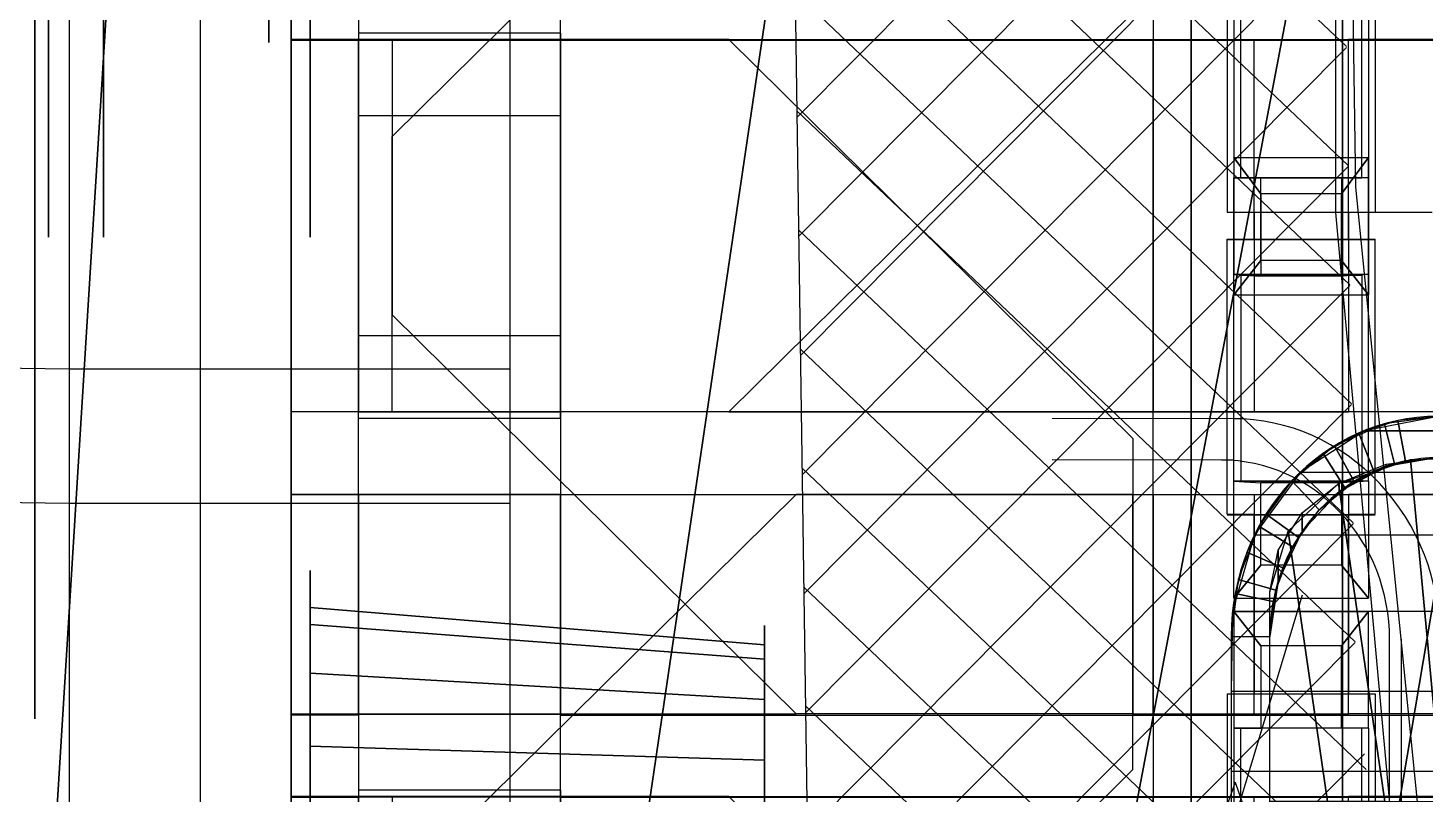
# Model space of a CAD drawing. Extents: x -54 to 215, y -235 to 116.
# Drawn here: x 161.3 to 171.45, y -32.39 to -26.83 of the extents above; entities that cross this region are included whole.
import ezdxf

# ---------------------------------------------------------------- set-up
doc = ezdxf.new("R2010")
doc.units = 0
doc.layers.get('0').update_dxf_attribs({"linetype": 'CONTINUOUS'})
for name, color, linetype in [('A', 7, 'CONTINUOUS'), ('AAAAA', 7, 'CONTINUOUS'), ('FAST', 7, 'CONTINUOUS'), ('H', 7, 'CONTINUOUS'), ('HATCH', 7, 'CONTINUOUS')]:
    doc.layers.add(name, color=color, linetype=linetype)

# ---------------------------------------------------------------- blocks, each defined once
blk = doc.blocks.new('*X')
at = {"color": 0, "extrusion": (-1.327724144821116e-19, -0.204383800219532, 0.978890832630392)}
for p, q in [((4.887917793284752, -37.08356775346044, 9.39861276099071), (8.944454199469414, -40.94217747556377, 8.592968972859246)), ((4.952016309194564, -41.45829146430528, 8.485208909275853), (8.89383453190159, -37.48738516405968, 9.314299235700757)), ((4.900593785249724, -37.94870420506986, 9.217979875489842), (8.957130191434386, -41.80731392717318, 8.412336087358382)), ((4.964692301159537, -42.32342791591471, 8.304576023774985), (8.906510523866562, -38.3525216156691, 9.133666350199892)), ((4.913269777214697, -38.81384065667928, 9.037346989988976), (8.969806183399358, -42.6724503787826, 8.231703201857513)), ((4.97736829312451, -43.18856436752412, 8.12394313827412), (8.919186515831536, -39.21765806727852, 8.953033464699024)), ((4.92594576917967, -39.6789771082887, 8.856714104488107), (8.982482175364332, -43.53758683039202, 8.051070316356647)), ((4.990044285089483, -44.05370081913355, 7.94331025277325), (8.931862507796508, -40.08279451888794, 8.772400579198155)), ((4.938621761144643, -40.54411355989811, 8.67608121898724), (8.995158167329304, -44.40272328200144, 7.870437430855779)), ((5.002720277054456, -44.91883727074296, 7.762677367272383), (8.94453849976148, -40.94793097049736, 8.591767693697289)), ((4.951297753109616, -41.40925001150753, 8.495448333486374), (9.007834159294276, -45.26785973361085, 7.689804545354913)), ((5.015396269019429, -45.78397372235239, 7.582044481771516), (8.957214491726454, -41.81306742210678, 8.41113480819642)), ((4.963973745074589, -42.27438646311695, 8.314815447985508), (9.087267616618464, -46.19649641770069, 7.495913369555935)), ((5.028072260984402, -46.6491101739618, 7.401411596270649), (8.969890483691426, -42.67820387371619, 8.230501922695554)), ((4.976649737039562, -43.13952291472636, 8.134182562484641), (9.181863108052696, -47.13955534933519, 7.299010955258623)), ((5.040748252949375, -47.51424662557122, 7.220778710769782), (8.982566475656398, -43.54334032532562, 8.049869037194686)), ((4.989325729004535, -44.00465936633578, 7.953549676983774), (9.27645859948693, -48.08261428096969, 7.102108540961312)), ((5.053424244914348, -48.37938307718064, 7.040145825268914), (8.995242467621372, -44.40847677693504, 7.869236151693818)), ((5.002001720969507, -44.8697958179452, 7.772916791482907), (9.371054090921161, -49.02567321260418, 6.905206126664001)), ((5.066100236879321, -49.24451952879006, 6.859512939768048), (9.007918459586344, -45.27361322854446, 7.688603266192952)), ((5.01467771293448, -45.73493226955461, 7.592283905982039), (9.465649582355393, -49.96873214423867, 6.708303712366689)), ((5.078776228844293, -50.10965598039947, 6.67888005426718), (9.075887951669781, -46.0830481496474, 7.51960037057805))]:
    blk.add_line(p, q, dxfattribs=at)
blk = doc.blocks.new('M-1-01')
at = {"color": 0}
for p, q in [((9.566767811599886, -42.14008150346859, 11.5), (8.866767811599887, -42.14008150346859, 11.5)), ((8.866767811599887, -42.14008150346859, 11.5), (10.76676781159988, -62.94008150346858, 6.7)), ((-0.3332321884001112, -43.28160054441443, 9.90115245351959), (2.86676781159989, -43.28160054441443, 9.90115245351959))]:
    blk.add_line(p, q, dxfattribs=at)
at = {"color": 0, "extrusion": (-0.06299899073618015, -0.1989132420910046, 0.9779901069474414)}
for p, q in [((-0.3332321884001124, -43.28160054441442, 10.20115245351959), (-0.3332321884001186, -44.31704907572921, 9.976703052391342)), ((2.866767811599888, -43.28160054441442, 10.20115245351959), (2.866767811599882, -44.31704907572921, 9.97670305239135))]:
    blk.add_line(p, q, dxfattribs=at)
at = {"color": 0, "extrusion": (0, -0.1993091516489759, 0.9799366622741315)}
for p, q in [((-22.13323218840011, -43.90090489390488, 8.091018971436677), (-0.3332321884001164, -44.25725633023453, 9.682722053709108)), ((-0.3332321884001164, -44.25725633023453, 9.682722053709108), (2.866767811599883, -44.25725633023453, 9.682722053709115))]:
    blk.add_line(p, q, dxfattribs=at)
at = {"color": 0, "invisible_edges": 15}
for points in [[(8.86676781159989, -27.14008150346859, 11.5), (9.566767811599888, -27.1400815034686, 11.5), (9.566767811599881, -42.14008150346859, 11.5), (8.866767811599887, -42.14008150346859, 11.5)], [(8.866767811599889, -35.64008150346859, 9.700000000000001), (8.866767811599887, -42.14008150346859, 11.5), (8.86676781159989, -27.1400815034686, 11.5), (8.86676781159989, -27.14008150346859, 9.700000000000003)], [(4.866767811599889, -35.64008150346859, 9.700000000000001), (2.866767811599889, -36.1400815034686, 11.5), (2.866767811599888, -62.94008150346858, 5.500000000000002), (5.266767811599882, -62.94008150346858, 4.000000000000004)], [(4.866767811599889, -35.64008150346859, 9.700000000000001), (5.266767811599882, -62.94008150346858, 4.000000000000004), (10.76676781159988, -62.94008150346858, 4.000000000000004), (9.010180289627064, -45.42798312882358, 7.656372188112695)], [(9.010180289627064, -45.42798312882358, 7.656372188112695), (8.866767811599889, -35.64008150346859, 9.700000000000001), (4.866767811599889, -35.64008150346859, 9.700000000000001)], [(9.010180289627064, -45.42798312882358, 7.656372188112695), (8.866767811599887, -42.14008150346859, 11.5), (8.866767811599889, -35.64008150346859, 9.700000000000001)], [(-0.3332321884001099, -36.14008150346859, 11.5), (2.866767811599889, -36.14008150346859, 11.5), (2.866767811599888, -62.94008150346858, 5.500000000000002), (-0.3332321884001099, -62.94008150346859, 5.499999999999998)], [(8.866767811599887, -42.14008150346859, 11.5), (9.566767811599881, -42.14008150346859, 11.5), (11.46676781159987, -62.94008150346854, 6.700000000000011), (10.76676781159988, -62.94008150346858, 6.700000000000004)], [(8.866767811599887, -42.14008150346859, 11.5), (9.010180289627064, -45.42798312882358, 7.656372188112695), (10.76676781159988, -62.94008150346858, 4.000000000000004), (10.76676781159988, -62.94008150346857, 6.700000000000005)], [(-0.3332321884001084, -43.28160054441442, 10.20115245351959), (2.866767811599889, -43.28160054441441, 10.20115245351958), (2.866767811599883, -44.31704907572919, 9.976703052391347), (-0.333232188400118, -44.3170490757292, 9.97670305239134)], [(2.866767811599888, -43.28160054441442, 10.20115245351959), (2.866767811599891, -43.28160054441442, 9.901152453519588), (2.866767811599886, -44.25725633023452, 9.682722053709114), (2.866767811599882, -44.31704907572921, 9.97670305239135)]]:
    blk.add_3dface(points, dxfattribs=at)
at = {"layer": 'A', "color": 0}
for p, q in [((8.86676781159989, -27.14008150346859, 11.5), (8.866767811599887, -42.14008150346859, 11.5)), ((4.866767811599889, -35.64008150346859, 9.7), (5.266767811599882, -62.94008150346858, 4.000000000000003)), ((-0.3332321884001099, -36.14008150346859, 11.5), (-0.3332321884001099, -62.94008150346859, 5.499999999999998)), ((2.866767811599889, -36.14008150346859, 11.5), (2.866767811599889, -62.94008150346859, 5.499999999999998)), ((-22.13323218840011, -42.92096823163072, 8.290328123085658), (-0.3332321884001112, -43.28160054441443, 9.90115245351959))]:
    blk.add_line(p, q, dxfattribs=at)
at = {"layer": 'A', "color": 0, "extrusion": (-7.009197638529335e-20, -0.2043838002195324, 0.9788908326303921)}
blk.add_lwpolyline([(8.866767811599889, -32.90522619581594), (9.010180289627064, -42.90419778599191), (10.76676781159988, -60.79393358787697)], dxfattribs=at)
at = {"layer": 'A', "color": 0, "invisible_edges": 15}
for points in [[(-22.13323218840011, -27.14008150346858, 11.5), (-0.3332321884001099, -36.14008150346859, 11.5), (-0.3332321884001099, -62.94008150346859, 5.499999999999998), (-22.13323218840011, -54.68020817892033, 5.898618303297936)], [(-22.1332321884001, -42.92096823163072, 8.590328123085657), (-22.13323218840011, -43.96069763939957, 8.384999970118914), (-0.3332321884001186, -44.31704907572921, 9.976703052391342), (-0.3332321884001124, -43.28160054441442, 10.20115245351959)]]:
    blk.add_3dface(points, dxfattribs=at)
at = {"layer": 'HATCH', "color": 0}
blk.add_blockref('*X', (0, 0), dxfattribs=at)
blk.add_blockref('*X', (0, 0), dxfattribs=at)
blk.add_blockref('*X', (0, 0), dxfattribs=at)
blk.add_blockref('*X', (0, 0), dxfattribs=at)
blk.add_blockref('*X', (0, 0), dxfattribs=at)
blk.add_blockref('*X', (0, 0), dxfattribs=at)
blk.add_blockref('*X', (0, 0), dxfattribs=at)
blk.add_blockref('*X', (0, 0), dxfattribs=at)
blk = doc.blocks.new('M-1-072')
at = {"color": 0}
blk.add_line((4.000000000000003, 8.824072428000422, 10.30881626335963), (4.000000000000004, 7.300000000000001, 11.65), dxfattribs=at)
at = {"color": 0, "invisible_edges": 15}
for points in [[(4.000000000000002, 8.824072428000424, 10.30881626335963), (4.000000000000002, 8.500000000000002, 9.450000000000001), (4.000000000000004, 6.300000000000002, 11.25), (4.000000000000004, 7.300000000000001, 11.65)], [(4.000000000000004, 6.300000000000003, 11.25), (4.000000000000002, 2.800000000000001, 11.25), (4.000000000000002, 1.3, 9.45), (4.000000000000002, 8.500000000000002, 9.450000000000001)], [(0.4000000000000004, 7.445584412271574, 1.837258300203051), (0.4000000000000004, 7.162741699796953, 1.554415587728434), (0.4000000000000004, 4.899999999999999, 3.717157287525381), (0.4000000000000004, 5.282842712474618, 4.100000000000001)]]:
    blk.add_3dface(points, dxfattribs=at)
at = {"layer": 'AAAAA', "color": 0}
for p, q in [((2.700000000000001, 10.1, 8.2), (1.300000000000001, 10.1, 8.2)), ((2.700000000000001, 9.8, 8.2), (1.300000000000001, 9.8, 8.2)), ((-0.2999999999999991, 8.5), (-0.2999999999999998, 1.3)), ((0, 1.3), (-8.881784197001252e-16, 8.5)), ((4, 1.3, 8.2), (4.000000000000001, 8.5, 8.2)), ((4.000000000000001, 1.299999999999999, 8.45), (4.000000000000001, 8.5, 8.45)), ((4.000000000000002, 1.299999999999999, 9.45), (4.000000000000002, 8.5, 9.45)), ((4, 1.3, 8.2), (4.000000000000001, 8.5, 8.2))]:
    blk.add_line(p, q, dxfattribs=at)
at = {"layer": 'AAAAA', "color": 0, "extrusion": (0.9999999999999998, 0, -1.607871821796003e-16)}
blk.add_line((0.4000000000000004, 7.445584412271574, 1.837258300203053), (0.4000000000000004, 7.162741699796953, 1.554415587728434), dxfattribs=at)
at = {"layer": 'AAAAA', "color": 0, "extrusion": (0.9999999999999998, 9.015759552162748e-33, -1.607871821796003e-16)}
blk.add_line((0.4000000000000004, 7.445584412271574, 1.837258300203051), (0.4000000000000004, 5.282842712474618, 4.100000000000001), dxfattribs=at)
at = {"layer": 'AAAAA', "color": 0}
for centre, radius, start, end in [((1.300000000000001, 8.5), 1.6, 90, 180), ((2.700000000000001, 8.5, 8.2), 1.6, 0, 90), ((1.300000000000001, 8.5), 1.3, 90, 180), ((2.700000000000001, 8.5, 8.45), 1.3, 0, 90)]:
    blk.add_arc(centre, radius, start, end, dxfattribs=at)
at = {"layer": 'AAAAA', "color": 0, "invisible_edges": 15}
for points in [[(1.3, 9.8, 8.2), (1.3, 10.1, 8.2), (2.7, 10.1, 8.2), (2.7, 9.8, 8.2)], [(8.881784197001252e-16, 8.5), (-0.2999999999999992, 8.5), (-0.2999999999999998, 1.3), (2.220446049250313e-16, 1.3)], [(-8.881784197001252e-16, 8.5, 1.554415587728431), (4.440892098500626e-16, 1.3, 1.554415587728431), (0, 1.3), (-8.881784197001252e-16, 8.5)], [(4.299999999999999, 8.5, 8.2), (3.999999999999999, 8.5, 8.2), (4, 1.300000000000001, 8.2), (4.3, 1.3, 8.2)], [(4.299999999999999, 8.5, 8.45), (4, 8.5, 8.45), (4, 1.300000000000001, 8.45), (4.300000000000001, 1.300000000000001, 8.45)], [(4, 8.5, 6.645584412271575), (3.999999999999999, 1.3, 6.645584412271575), (3.999999999999999, 1.3, 8.200000000000005), (4, 8.5, 8.200000000000006)], [(3.6, 7.445584412271565, 6.362741699796958), (3.6, 5.282842712474617, 4.100000000000001), (3.6, 4.899999999999998, 4.482842712474621), (3.6, 7.162741699796944, 6.645584412271576)]]:
    blk.add_3dface(points, dxfattribs=at)
at = {"layer": 'AAAAA', "color": 0}
mesh = blk.add_polymesh((2, 9), dxfattribs=at)
for k, corner in enumerate([(-2.220446049250313e-16, 8.500000000000002), (0.02497913547579977, 8.753617418620966), (0.09895660773532633, 8.997488462074616), (0.2190895040066905, 9.222241302925482), (0.3807611844574872, 9.419238815542512), (0.5777586970745165, 9.58091049599331), (0.8025115379253829, 9.701043392264674), (1.046382581379033, 9.775020864524201), (1.3, 9.8), (-0.3000000000000009, 8.500000000000002), (-0.2692564486451696, 8.812144515225803), (-0.1782072520180595, 9.112293491784143), (-0.03035137968407331, 9.388912372831363), (0.1686291501015229, 9.631370849898476), (0.4110876271686354, 9.830351379684073), (0.687706508215856, 9.97820725201806), (0.9878554847741947, 10.06925644864517), (1.3, 10.1)]):
    mesh.set_mesh_vertex(divmod(k, 9), corner)
mesh = blk.add_polymesh((2, 22), dxfattribs=at)
for k, corner in enumerate([(1.300000000000001, 10.1), (0.7305474153482465, 9.995233678671477), (0.235669146277722, 9.694654692291795), (-0.1198265875166403, 9.237626234200526), (-0.2893848106878155, 8.683999792268507), (-0.2999999999999992, 8.102191207218581), (-0.2999999999999993, 7.519974624087929), (-0.2999999999999994, 6.937758040957279), (-0.2999999999999995, 6.355541457826628), (-0.2999999999999997, 5.773324874695977), (-0.2999999999999998, 5.191108291565325), (-0.2999999999999999, 4.608891708434674), (-0.3, 4.026675125304023), (-0.3000000000000001, 3.444458542173372), (-0.3000000000000002, 2.862241959042722), (-0.3000000000000003, 2.280025375912071), (-0.3000000000000004, 1.697808792781421), (-0.2893848106878165, 1.116000207731495), (-0.1198265875166419, 0.5623737657994756), (0.2356691462777194, 0.1053453077082063), (0.7305474153482432, -0.1952336786714755), (1.3, -0.2999999999999998), (2.700000000000001, 10.1), (3.269452584651755, 9.995233678671477), (3.76433085372228, 9.694654692291795), (4.119826587516641, 9.237626234200526), (4.289384810687817, 8.683999792268507), (4.300000000000001, 8.102191207218581), (4.300000000000001, 7.519974624087929), (4.300000000000001, 6.937758040957279), (4.300000000000001, 6.355541457826628), (4.3, 5.773324874695977), (4.3, 5.191108291565325), (4.3, 4.608891708434674), (4.3, 4.026675125304023), (4.3, 3.444458542173372), (4.3, 2.862241959042722), (4.3, 2.280025375912071), (4.3, 1.697808792781421), (4.289384810687818, 1.116000207731495), (4.119826587516643, 0.5623737657994754), (3.764330853722282, 0.1053453077082063), (3.269452584651759, -0.1952336786714753), (2.700000000000002, -0.2999999999999998)]):
    mesh.set_mesh_vertex(divmod(k, 22), corner)
mesh = blk.add_polymesh((2, 7), dxfattribs=at)
for k, corner in enumerate([(0, 8.5), (0.04429642582421156, 8.836464758633277), (0.1741669750802299, 9.15), (0.3807611844574885, 9.419238815542512), (0.6499999999999999, 9.62583302491977), (0.9635352413667229, 9.755703574175788), (1.3, 9.8), (-0.2999999999999998, 8.5), (-0.2454813220625089, 8.914110472164033), (-0.08564064605510158, 9.3), (0.1686291501015242, 9.631370849898476), (0.5, 9.885640646055101), (0.8858895278359666, 10.04548132206251), (1.3, 10.1)]):
    mesh.set_mesh_vertex(divmod(k, 7), corner)
mesh = blk.add_polymesh((2, 7), dxfattribs=at)
for k, corner in enumerate([(0, 8.5), (0.04429642582421156, 8.836464758633277), (0.1741669750802304, 9.15), (0.3807611844574881, 9.419238815542512), (0.6499999999999995, 9.62583302491977), (0.9635352413667233, 9.755703574175788), (1.3, 9.8), (-0.2999999999999998, 8.5), (-0.2454813220625089, 8.914110472164033), (-0.08564064605510158, 9.3), (0.1686291501015242, 9.631370849898476), (0.5, 9.885640646055101), (0.8858895278359666, 10.04548132206251), (1.3, 10.1)]):
    mesh.set_mesh_vertex(divmod(k, 7), corner)
mesh = blk.add_polymesh((2, 10), dxfattribs=at)
for k, corner in enumerate([(4.000000000000004, 7.299999999999999), (3.555555555555559, 7.299999999999999), (3.111111111111115, 7.299999999999999), (2.666666666666671, 7.3), (2.222222222222226, 7.3), (1.777777777777781, 7.3), (1.333333333333337, 7.3), (0.888888888888892, 7.300000000000001), (0.4444444444444473, 7.300000000000001), (3.552713678800501e-15, 7.300000000000001), (4.000000000000003, 8.824072428000422), (3.859789096245542, 9.26494599994774), (3.469401150415458, 9.610719138103997), (2.913046388201572, 9.786805436015491), (2.304670580537044, 9.800000000000002), (1.695329419462963, 9.800000000000002), (1.086953611798434, 9.786805436015491), (0.5305988495845467, 9.610719138103995), (0.1402109037544636, 9.26494599994774), (4.662936703425657e-15, 8.82407242800042)]):
    mesh.set_mesh_vertex(divmod(k, 10), corner)
mesh = blk.add_polymesh((2, 6), dxfattribs=at)
for k, corner in enumerate([(4.884981308350689e-15, 8.824072428000424), (0.06362652881630514, 9.125650633027373), (0.2482779073125733, 9.397708262127377), (0.5358791720197903, 9.613614419027165), (0.8982779073125736, 9.752234704782733), (1.300000000000005, 9.800000000000004), (6.661338147750939e-15, 8.500000000000002), (0.06362652881630691, 8.901722092687434), (0.2482779073125751, 9.264120827980218), (0.5358791720197916, 9.551722092687434), (0.898277907312575, 9.736373471183702), (1.300000000000007, 9.800000000000002)]):
    mesh.set_mesh_vertex(divmod(k, 6), corner)
blk = doc.blocks.new('M-1-07')
at = {"color": 0}
blk.add_line((31.24999999999999, 67.5, 23.5), (31.24999999999998, 12.5, 23.5), dxfattribs=at)
at = {"color": 0, "invisible_edges": 15}
for points in [[(23.99999999999999, 14, 25.5), (31.24999999999998, 12.5, 23.5), (31.24999999999999, 67.5, 23.5), (24, 66, 24)], [(31.24999999999998, 12.5, 23.5), (46.75, 15, 1), (40.25000000000001, 67, 8), (31.24999999999999, 67.5, 23.5)]]:
    blk.add_3dface(points, dxfattribs=at)
at = {"layer": 'FAST', "color": 0, "extrusion": (-0.3420201433256687, 1.10762853304038e-17, 0.9396926207859084), "rotation": 90}
blk.add_blockref('M-1-072', (-44.93008410466629, 40.41738384543998, -3.049473959055686), dxfattribs=at)
at = {"layer": 'A', "color": 0}
mesh = blk.add_polymesh((13, 3), dxfattribs=at)
for k, corner in enumerate([(25.5, 65.5), (26, 50.89249021096067), (26.5, 36.28498042192133), (31.07305780739332, 66.06675164142983), (30.08171266791971, 50.06434356476836), (29.0903675284461, 34.0619354881069), (36.64611561478664, 66.63350328285966), (34.0611354868106, 49.12762191999645), (31.47615535883456, 31.62174055713323), (40.49554841940685, 65.0356126447453), (37.06733853749124, 47.0093294743581), (33.63912865557563, 28.9830463039709), (41.1904874839172, 59.47610012866248), (38.37662153134245, 42.82106034206912), (35.56275557876771, 26.16602055547576), (41.88542654842755, 53.91658761257967), (39.5588800936367, 38.55439087903842), (37.23233363884585, 23.19219414549717), (42.5803656129379, 48.35707509649686), (40.60773384112237, 34.22068572443629), (38.63510206930685, 20.08429635237571), (43.27530467744826, 42.79756258041406), (41.51782201804112, 29.83182187850673), (39.76033935863398, 16.86608117659941), (43.97024374195861, 37.23805006433125), (42.28484446896648, 25.40009792536426), (40.59944519597435, 13.56214578639727), (44.66518280646896, 31.67853754824844), (42.90559450535907, 20.93814003357929), (41.14600620424918, 10.19774251891015), (45.36012187097931, 26.11902503216563), (43.3779834146354, 16.45880545300007), (41.39584495829149, 6.79858587383451), (46.05506093548966, 20.55951251608282), (43.70105642442513, 11.97508424539513), (41.3470519133606, 3.390655974707441), (46.75000000000001, 15), (43.87500000000001, 7.499999999999992), (41.00000000000001, -1.656679660343552e-14)]):
    mesh.set_mesh_vertex(divmod(k, 3), corner)
blk = doc.blocks.new('M-1-052')
at = {"color": 0, "extrusion": (-1, 0, -1.607871821796003e-16)}
blk.add_line((-3.054956461412409e-16, 14.6, 1.900000000000002), (-3.054956461412409e-16, 1.62480768092719, 1.900000000000002), dxfattribs=at)
at = {"color": 0, "extrusion": (-1, 0, -1.607871821796003e-16), "const_width": 1.3}
blk.add_lwpolyline([(-1.85, 0, 1), (1.85, 0, 1)], format="xyb", close=True, dxfattribs=at)
at = {"color": 0, "extrusion": (-1, 0, -1.607871821796003e-16)}
blk.add_lwpolyline([(-1.2, 0, 1), (1.2, 0, 1)], format="xyb", close=True, dxfattribs=at)
blk.add_circle((0, 0, 1.5), 2.5, dxfattribs=at)
for centre, radius, start, end in [((-14.6, 1.713554428559028e-15), 1.9, 90.00000000000006, 269.9999999999999), ((-14.6, 1.713554428559028e-15), 1.9, 31.7568638592971, 90.00000000000006), ((0, 0), 2.5, 229.4641978886834, 130.5358021113165)]:
    blk.add_arc(centre, radius, start, end, dxfattribs=at)
at = {"layer": 'A', "color": 0, "extrusion": (-1, 0, -1.607871821796003e-16), "const_width": 0.09999999999999987}
blk.add_lwpolyline([(-16.45, 1.713554428559028e-15, 1), (-12.75, 1.713554428559028e-15, 1)], format="xyb", close=True, dxfattribs=at)
at = {"layer": 'A', "color": 0, "extrusion": (-1, 0, -1.607871821796003e-16)}
blk.add_circle((-14.6, 1.713554428559028e-15, -3.3), 1.5, dxfattribs=at)
at = {"color": 0}
mesh = blk.add_polymesh((2, 7), dxfattribs=at)
for k, corner in enumerate([(-0.3000000000000001, -0.5196152422706624), (-0.3000000000000001, -0.5196152422706625), (-0.3, -0.5196152422706626), (-0.3, -0.5196152422706626), (-0.3, -0.5196152422706627), (-0.3, -0.5196152422706628), (-0.3, -0.5196152422706629), (-0.3000000000000001, -1.039230484541327), (-0.3, -1.127631144943091), (-0.3, -1.18176930361465), (-0.3, -1.2), (-0.2999999999999999, -1.181769303614649), (-0.2999999999999999, -1.12763114494309), (-0.2999999999999999, -1.039230484541326)]):
    mesh.set_mesh_vertex(divmod(k, 7), corner)
at = {"layer": 'A', "color": 0}
mesh = blk.add_polymesh((2, 16), dxfattribs=dict(at, n_close=True))
for k, corner in enumerate([(3.3, 13.1), (3.3, 13.21418070123307), (3.3, 13.53933982822018), (3.299999999999999, 14.02597485145236), (3.299999999999999, 14.6), (3.299999999999999, 15.17402514854763), (3.3, 15.66066017177982), (3.3, 15.98581929876693), (3.3, 16.1), (3.3, 15.98581929876693), (3.3, 15.66066017177982), (3.3, 15.17402514854763), (3.3, 14.6), (3.3, 14.02597485145236), (3.3, 13.53933982822018), (3.3, 13.21418070123307), (-2.755175880793813e-31, 12.8), (-1.107550633622411e-16, 12.93701684147968), (-2.046486723247302e-16, 13.32720779386421), (-2.673863760706135e-16, 13.91116982174284), (-2.894169279232809e-16, 14.6), (-2.673863760706135e-16, 15.28883017825716), (-2.046486723247302e-16, 15.87279220613578), (-1.107550633622411e-16, 16.26298315852032), (-3.109440796401411e-31, 16.4), (1.107550633622405e-16, 16.26298315852032), (2.046486723247297e-16, 15.87279220613579), (2.673863760706129e-16, 15.28883017825716), (2.894169279232803e-16, 14.6), (2.673863760706129e-16, 13.91116982174284), (2.046486723247295e-16, 13.32720779386421), (1.107550633622402e-16, 12.93701684147968)]):
    mesh.set_mesh_vertex(divmod(k, 16), corner)
blk = doc.blocks.new('M-1-021')
at = {"color": 0}
for points in [[(-7.75, 0, 1), (7.75, 0, 1)], [(-6.75, 0, 1), (6.75, 0, 1)], [(-4, 0, 1), (4, 0, 1)]]:
    blk.add_lwpolyline(points, format="xyb", close=True, dxfattribs=at)
for points, const_width in [([(-6.125, 0, 1), (6.125, 0, 1)], 1.25), ([(-3.3875, 0, 1), (3.3875, 0, 1)], 3.725)]:
    blk.add_lwpolyline(points, format="xyb", close=True, dxfattribs=dict(at, const_width=const_width))
at = {"layer": 'A', "color": 0}
for points, const_width in [([(-8.325, 0, 1), (8.325, 0, 1)], 1.15), ([(-8.325, 0, 1), (8.325, 0, 1)], 1.15), ([(-5.875, 0, 1), (5.875, 0, 1)], 3.75), ([(-7.25, 0, 1), (7.25, 0, 1)], 1)]:
    blk.add_lwpolyline(points, format="xyb", close=True, dxfattribs=dict(at, const_width=const_width))
for points in [[(-8.9, 0, 1), (8.9, 0, 1)], [(-7.75, 0, 1), (7.75, 0, 1)]]:
    blk.add_lwpolyline(points, format="xyb", close=True, dxfattribs=at)
mesh = blk.add_polymesh((2, 30), dxfattribs=dict(at, n_close=True))
for k, corner in enumerate([(5.25, 9.333489927113026e-17), (5.13527490385248, 1.091536376793236), (4.796113652623655, 2.135367376147951), (4.247339220468474, 3.085872574535484), (3.512935683384006, 3.90151033375632), (2.625, 4.546633369868303), (1.622339220468474, 4.993046710549556), (0.5487744321551806, 5.221239950683435), (-0.5487744321551812, 5.221239950683435), (-1.622339220468475, 4.993046710549556), (-2.625000000000001, 4.546633369868302), (-3.512935683384006, 3.90151033375632), (-4.247339220468474, 3.085872574535485), (-4.796113652623654, 2.135367376147952), (-5.135274903852479, 1.091536376793239), (-5.25, 3.068006189810986e-15), (-5.135274903852481, -1.091536376793233), (-4.796113652623657, -2.135367376147947), (-4.247339220468477, -3.085872574535479), (-3.51293568338401, -3.901510333756316), (-2.625000000000006, -4.546633369868299), (-1.622339220468479, -4.993046710549554), (-0.5487744321551847, -5.221239950683435), (0.5487744321551782, -5.221239950683435), (1.622339220468473, -4.993046710549557), (2.625, -4.546633369868302), (3.512935683384007, -3.901510333756319), (4.247339220468476, -3.085872574535481), (4.796113652623657, -2.135367376147946), (5.135274903852481, -1.09153637679323), (5.5, 0), (5.379811804035931, 1.143514299497676), (5.024500017034304, 2.237051536916901), (4.449593469062211, 3.232818887608602), (3.68021833497372, 4.087296540125668), (2.75, 4.763139720814412), (1.699593469062211, 5.230810839623344), (0.5749065479720941, 5.469870424525503), (-0.5749065479720945, 5.469870424525503), (-1.699593469062212, 5.230810839623344), (-2.750000000000001, 4.763139720814412), (-3.68021833497372, 4.087296540125668), (-4.449593469062211, 3.232818887608603), (-5.024500017034304, 2.237051536916902), (-5.37981180403593, 1.143514299497679), (-5.5, 3.116322304375087e-15), (-5.379811804035932, -1.143514299497672), (-5.024500017034306, -2.237051536916897), (-4.449593469062214, -3.232818887608597), (-3.680218334973725, -4.087296540125664), (-2.750000000000007, -4.763139720814409), (-1.699593469062217, -5.230810839623342), (-0.5749065479720983, -5.469870424525503), (0.5749065479720914, -5.469870424525504), (1.69959346906221, -5.230810839623345), (2.75, -4.763139720814412), (3.680218334973722, -4.087296540125667), (4.449593469062213, -3.232818887608599), (5.024500017034307, -2.237051536916896), (5.379811804035932, -1.14351429949767)]):
    mesh.set_mesh_vertex(divmod(k, 30), corner)
blk = doc.blocks.new('M-1-02')
at = {"color": 0, "extrusion": (1, 1.836638480190445e-16, -1.836638480190445e-16)}
for points in [[(-1.634608247369496e-15, 8.15, 1), (1.634608247369496e-15, -9.65, 1)], [(-1.423394822147595e-15, 7, 1), (1.423394822147595e-15, -8.5, 1)], [(-1.028517548906649e-15, 4.85, 1), (1.028517548906649e-15, -6.35, 1)], [(-7.254721996752258e-16, 3.2, 1), (7.254721996752258e-16, -4.7, 1)], [(-2.754957720285667e-16, 0.75, 1), (2.754957720285668e-16, -2.25, 1)]]:
    blk.add_lwpolyline(points, format="xyb", close=True, dxfattribs=at)
for points, const_width in [([(-1.529001534758545e-15, 7.574999999999999, 1), (1.529001534758545e-15, -9.075, 1)], 1.15), ([(-1.225956185527122e-15, 5.925, 1), (1.225956185527122e-15, -7.425, 1)], 2.15), ([(-8.769948742909376e-16, 4.025, 1), (8.769948742909376e-16, -5.525, 1)], 1.649999999999999), ([(-5.004839858518963e-16, 1.975, 1), (5.004839858518963e-16, -3.475, 1)], 2.45)]:
    blk.add_lwpolyline(points, format="xyb", close=True, dxfattribs=dict(at, const_width=const_width))
blk.add_circle((1.232595164407831e-32, -0.75), 1.5, dxfattribs=at)
at = {"layer": 'A', "color": 0, "extrusion": (1, 1.836638480190445e-16, -1.836638480190445e-16)}
for points, const_width in [([(-1.529001534758545e-15, 7.574999999999999, 1), (1.529001534758545e-15, -9.075, 1)], 1.15), ([(-1.336154494338549e-15, 6.525, 1), (1.336154494338549e-15, -8.025, 1)], 0.9500000000000002), ([(-1.120349472916171e-15, 5.35, 1), (1.120349472916171e-15, -6.85, 1)], 1.100000000000001), ([(-6.979226224723691e-16, 3.05, 1), (6.979226224723691e-16, -4.55, 1)], 1.6), ([(-4.821176010499918e-16, 1.875, 1), (4.821176010499918e-16, -3.375, 1)], 0.75), ([(-3.581445036371367e-16, 1.2, 1), (3.581445036371368e-16, -2.7, 1)], 0.6000000000000001)]:
    blk.add_lwpolyline(points, format="xyb", close=True, dxfattribs=dict(at, const_width=const_width))
for points in [[(-1.423394822147595e-15, 7, 1), (1.423394822147595e-15, -8.5, 1)], [(-1.248914166529503e-15, 6.05, 1), (1.248914166529503e-15, -7.55, 1)], [(-5.509915440571335e-16, 2.25, 1), (5.509915440571336e-16, -3.75, 1)], [(-4.132436580428501e-16, 1.5, 1), (4.132436580428501e-16, -3, 1)], [(-3.030453492314234e-16, 0.8999999999999999, 1), (3.030453492314234e-16, -2.4, 1)]]:
    blk.add_lwpolyline(points, format="xyb", close=True, dxfattribs=at)
for points in [[(3.8, -1.052788380388395), (4.062222429387097, -0.9013941901941973), (4.062222429387097, -0.5986058098058012), (3.8, -0.4472116196116032), (3.537777570612903, -0.5986058098058011), (3.537777570612903, -0.9013941901941972)], [(3.252239123182623, 1.23862301327792), (3.375394252584157, 1.515233962808699), (3.197419708026334, 1.760194908242178), (2.896290034066977, 1.728544904144877), (2.773134904665442, 1.451933954614097), (2.951109449223265, 1.206973009180619)], [(2.896290034066977, -3.228544904144877), (3.197419708026335, -3.260194908242178), (3.375394252584158, -3.015233962808699), (3.252239123182623, -2.73862301327792), (2.951109449223265, -2.706973009180619), (2.773134904665443, -2.951933954614097)], [(1.462233440851639, 2.770448006682303), (1.399280196725117, 3.066619734489288), (1.111311334498277, 3.160186489728568), (0.8862957163979599, 2.957581517160864), (0.9492489605244822, 2.661409789353879), (1.237217822751322, 2.567843034114599)], [(0.8862957163979603, -4.457581517160865), (1.111311334498278, -4.660186489728568), (1.399280196725117, -4.566619734489288), (1.46223344085164, -4.270448006682303), (1.237217822751322, -4.067843034114599), (0.9492489605244828, -4.161409789353879)]]:
    blk.add_lwpolyline(points, close=True, dxfattribs=at)
at = {"color": 0, "extrusion": (-1, 6.928051882182352e-17, 5.509915440571335e-16), "rotation": 270}
blk.add_blockref('M-1-021', (-1.89708275130651e-16, -0.7499999999999997, 1.099999999999994), dxfattribs=at)
blk = doc.blocks.new('M-1-06')
at = {"color": 0}
for p, q in [((-7.980128277830976, 7.464392270114227), (-4.230128277830977, 7.464392270114227)), ((-7.480128277830977, 7.464392270114227, 1.4), (-7.980128277830976, 7.464392270114227, 1.4)), ((-7.980128277830977, 2.564392270114227, 1.4), (-7.980128277830976, 7.464392270114227, 1.4)), ((-7.980128277830976, 7.464392270114227, 1.4), (-7.980128277830976, 7.464392270114227)), ((-7.980128277830977, 2.564392270114227), (-7.980128277830976, 7.464392270114227)), ((-7.480128277830977, 7.464392270114227, 0.7), (-7.480128277830977, 2.564392270114227, 0.7)), ((-5.980128277830977, 7.464392270114227, 0.7), (-7.480128277830977, 7.464392270114227, 0.7)), ((-7.230128277830977, 4.564392270114227), (-4.230128277830977, 7.464392270114227)), ((-5.980128277830977, 2.564392270114227, 0.7), (-5.980128277830977, 7.464392270114227, 0.7)), ((-5.980128277830977, 7.464392270114227, 1.4), (5.019871722169023, 7.464392270114225, 1.4)), ((-1.730128277830977, 7.464392270114226), (-4.230128277830977, 7.464392270114227)), ((-1.730128277830977, 5.464392270114226), (-1.730128277830977, 7.464392270114226)), ((-1.730128277830977, 7.464392270114226), (-0.8301282778309771, 7.464392270114226)), ((-1.580128277830977, 7.464392270114226, 1.4), (-1.580128277830977, 2.564392270114226, 1.4)), ((-0.8301282778309771, 7.464392270114226), (-0.8301282778309773, 6.014392270114226)), ((-0.8301282778309771, 7.464392270114226, 0.2), (-0.1301282778309769, 7.464392270114226, 0.2)), ((-0.1301282778309769, 7.464392270114226), (-0.1301282778309771, 6.014392270114226)), ((0.7698717221690228, 7.464392270114226), (-0.1301282778309771, 7.464392270114226)), ((-0.9801282778309771, 6.614392270114227, 1.4), (-0.780128277830977, 6.364392270114227, 3.4)), ((-0.9801282778309771, 6.614392270114227, 1.4), (0.01987172216902294, 6.614392270114227, 1.4)), ((-0.9801282778309771, 6.614392270114227, 1.4), (-0.980128277830977, 5.764392270114226, 1.4)), ((0.01987172216902294, 6.614392270114227, 1.4), (-0.1801282778309771, 6.364392270114227, 3.4)), ((0.01987172216902305, 5.764392270114226, 1.4), (0.01987172216902294, 6.614392270114227, 1.4)), ((-0.780128277830977, 6.364392270114227, 3.4), (-0.7801282778309768, 5.764392270114226, 3.4)), ((-0.1801282778309771, 6.364392270114227, 3.4), (-0.780128277830977, 6.364392270114227, 3.4)), ((-0.180128277830977, 5.764392270114226, 3.4), (-0.1801282778309771, 6.364392270114227, 3.4)), ((-1.030128277830977, 6.014392270114226), (-1.030128277830977, 4.014392270114226)), ((-1.030128277830977, 6.014392270114226, 0.5), (0.06987172216902288, 6.014392270114226, 0.5)), ((-1.030128277830977, 6.014392270114226), (-0.8301282778309773, 6.014392270114226)), ((-0.8301282778309773, 6.014392270114226, 0.2), (-0.1301282778309771, 6.014392270114226, 0.2)), ((-0.1301282778309771, 6.014392270114226), (0.06987172216902288, 6.014392270114226)), ((0.06987172216902288, 6.014392270114226), (0.06987172216902265, 4.014392270114226)), ((-0.980128277830977, 5.764392270114226, 1.4), (-0.7801282778309768, 5.764392270114226, 3.4)), ((0.01987172216902305, 5.764392270114226, 1.4), (-0.980128277830977, 5.764392270114226, 1.4)), ((-0.9801282778309769, 5.764392270114226, 1.4), (-0.9801282778309769, 4.264392270114226, 1.4)), ((-0.9288608689432644, 4.264392270114227, 1.912674088877131), (-0.9288608689432644, 5.764392270114225, 1.912674088877131)), ((-0.03139568671868954, 5.764392270114225, 1.912674088877131), (-0.9288608689432644, 5.764392270114225, 1.912674088877131)), ((-0.180128277830977, 5.764392270114226, 3.4), (-0.7801282778309768, 5.764392270114226, 3.4)), ((0.01987172216902305, 5.764392270114226, 1.4), (-0.180128277830977, 5.764392270114226, 3.4)), ((-0.03139568671868954, 4.264392270114227, 1.912674088877131), (-0.03139568671868954, 5.764392270114225, 1.912674088877131)), ((0.01987172216902305, 5.764392270114226, 1.4), (0.01987172216902305, 4.264392270114226, 1.4)), ((-4.730128277830977, 2.564392270114227), (-1.730128277830977, 5.464392270114226)), ((-5.980128277830977, 5.314392270114227, 0.7), (-7.480128277830977, 5.314392270114227, 0.7)), ((-7.480128277830977, 5.314392270114227, 1.2), (-7.480128277830977, 4.714392270114227, 1.2)), ((-5.980128277830977, 5.314392270114227, 1.2), (-5.980128277830977, 4.714392270114227, 1.2)), ((-5.980128277830977, 4.714392270114227, 0.7), (-7.480128277830977, 4.714392270114227, 0.7)), ((-7.230128277830977, 2.564392270114227), (-7.230128277830977, 4.564392270114227)), ((-0.9801282778309771, 3.414392270114226, 1.4), (-0.980128277830977, 4.264392270114226, 1.4)), ((0.01987172216902305, 4.264392270114226, 1.4), (-0.980128277830977, 4.264392270114226, 1.4)), ((-0.980128277830977, 4.264392270114226, 1.4), (-0.7801282778309768, 4.264392270114226, 3.4)), ((-0.9288608689432644, 4.264392270114227, 1.912674088877131), (-0.03139568671868954, 4.264392270114227, 1.912674088877131)), ((-0.180128277830977, 4.264392270114226, 3.4), (-0.7801282778309768, 4.264392270114226, 3.4)), ((-0.780128277830977, 3.664392270114226, 3.4), (-0.7801282778309768, 4.264392270114226, 3.4)), ((-0.180128277830977, 4.264392270114226, 3.4), (-0.1801282778309771, 3.664392270114226, 3.4)), ((0.01987172216902305, 4.264392270114226, 1.4), (-0.180128277830977, 4.264392270114226, 3.4)), ((0.01987172216902305, 4.264392270114226, 1.4), (0.01987172216902294, 3.414392270114226, 1.4)), ((-1.030128277830977, 4.014392270114226), (-0.8301282778309775, 4.014392270114226)), ((-1.030128277830977, 4.014392270114226, 0.5), (0.06987172216902265, 4.014392270114226, 0.5)), ((-0.8301282778309775, 4.014392270114226), (-0.8301282778309775, 2.564392270114226)), ((-0.8301282778309775, 4.014392270114226, 0.2), (-0.1301282778309773, 4.014392270114226, 0.2)), ((-0.1301282778309774, 4.014392270114226), (-0.1301282778309777, 2.564392270114226)), ((-0.1301282778309773, 4.014392270114226), (0.06987172216902265, 4.014392270114226)), ((-0.9801282778309771, 3.414392270114226, 1.4), (-0.780128277830977, 3.664392270114226, 3.4)), ((-0.1801282778309771, 3.664392270114226, 3.4), (-0.780128277830977, 3.664392270114226, 3.4)), ((0.01987172216902294, 3.414392270114226, 1.4), (-0.1801282778309771, 3.664392270114226, 3.4)), ((-0.9801282778309771, 3.414392270114226, 1.4), (0.01987172216902294, 3.414392270114226, 1.4)), ((-7.230128277830977, 2.564392270114227), (-7.980128277830977, 2.564392270114227)), ((-7.480128277830977, 2.564392270114227, 1.4), (-7.980128277830977, 2.564392270114227, 1.4)), ((-7.980128277830977, 2.564392270114227), (-7.980128277830977, 2.564392270114227, 1.4)), ((-7.480128277830977, 2.564392270114227, 0.7), (-5.980128277830977, 2.564392270114227, 0.7)), ((-4.730128277830977, 2.564392270114227), (-7.230128277830977, 2.564392270114227)), ((5.019871722169023, 2.564392270114225, 1.4), (-5.980128277830977, 2.564392270114227, 1.4)), ((-4.730128277830978, 2.564392270114226), (-0.8301282778309773, 2.564392270114225)), ((-0.8301282778309775, 2.564392270114226, 0.2), (-0.1301282778309775, 2.564392270114226, 0.2)), ((3.769871722169023, 2.564392270114225), (-0.1301282778309776, 2.564392270114225))]:
    blk.add_line(p, q, dxfattribs=at)
at = {"color": 0, "extrusion": (-1, 1.224064252736135e-16, -1.836638480190445e-16)}
for centre in [(-6.764392270114226, 0.7000000000000014, 7.980128277830977), (-3.264392270114226, 0.7000000000000014, 7.980128277830977)]:
    blk.add_circle(centre, 0.65, dxfattribs=at)
at = {"color": 0, "extrusion": (-1, -1.224064252736135e-16, -1.836638480190445e-16)}
blk.add_arc((-7.464392270114224, 0.7000000000000015, 7.980128277830977), 0.2999999999999999, 89.99999999999997, 270.0000000000001, dxfattribs=at)
at = {"color": 0, "extrusion": (-1, 1.224064252736135e-16, -1.836638480190445e-16)}
for centre, radius, start, end in [((-6.764392270114226, 0.7000000000000011, 5.980128277830977), 0.6500000000000001, 1.403916714864755e-14, 180), ((-3.264392270114226, 0.7000000000000011, 5.980128277830977), 0.6500000000000001, 7.013371553461547e-15, 180), ((-2.564392270114226, 0.7000000000000015, 7.980128277830977), 0.2999999999999999, 270, 90.00000000000004)]:
    blk.add_arc(centre, radius, start, end, dxfattribs=at)
at = {"color": 0}
for points, invisible_edges in [([(-1.030128277830977, 7.464392270114226), (-7.980128277830976, 7.464392270114227), (-7.980128277830977, 2.564392270114227), (-1.030128277830977, 2.564392270114226)], 15), ([(-7.980128277830976, 7.464392270114227, 0.7), (-7.980128277830976, 7.464392270114227), (-0.8301282778309771, 7.464392270114226), (-0.8301282778309771, 7.464392270114226, 0.7)], 15), ([(-7.980128277830977, 2.564392270114227), (-7.980128277830977, 2.564392270114227, 1.4), (-7.980128277830976, 7.464392270114227, 1.4), (-7.980128277830976, 7.464392270114227)], 13), ([(-7.980128277830976, 7.464392270114227, 0.7), (-7.980128277830976, 7.464392270114227, 1.4), (-7.480128277830977, 7.464392270114227, 1.4), (-7.480128277830977, 7.464392270114227, 0.7)], 15), ([(-7.480128277830977, 7.464392270114227, 1.4), (-7.480128277830977, 2.564392270114227, 1.4), (-7.980128277830977, 2.564392270114227, 1.4), (-7.980128277830976, 7.464392270114227, 1.4)], 15), ([(-0.8301282778309776, 7.464392270114227, 0.7), (-0.8301282778309775, 7.464392270114228), (-7.980128277830977, 7.464392270114228), (-7.980128277830977, 7.464392270114228, 0.7000000000000027)], 15), ([(-7.480128277830976, 2.564392270114227, 0.7), (-5.980128277830977, 2.564392270114227, 0.7), (-5.980128277830976, 7.464392270114227, 0.7), (-7.480128277830977, 7.464392270114227, 0.7)], 15), ([(-7.230128277830977, 2.564392270114227, -0.6), (-4.730128277830977, 2.564392270114227, -0.6), (-4.230128277830977, 7.464392270114227, -0.6), (-7.230128277830977, 4.564392270114227, -0.6)], 15), ([(5.019871722169023, 7.464392270114225, 0.7), (5.019871722169023, 7.464392270114225, 1.4), (-5.980128277830977, 7.464392270114227, 1.4), (-5.980128277830977, 7.464392270114227, 0.7)], 15), ([(5.019871722169023, 7.464392270114225, 1.4), (5.019871722169023, 2.564392270114225, 1.4), (-5.980128277830977, 2.564392270114227, 1.4), (-5.980128277830977, 7.464392270114227, 1.4)], 15), ([(-1.730128277830977, 7.464392270114226, -0.6), (-4.230128277830977, 7.464392270114227, -0.6), (-4.730128277830977, 2.564392270114227, -0.6), (-1.730128277830977, 5.464392270114226, -0.6)], 15), ([(-0.8301282778309771, 7.464392270114226), (-0.8301282778309773, 6.014392270114226), (-1.030128277830977, 6.014392270114226), (-1.030128277830977, 7.464392270114226)], 15), ([(-0.8301282778309771, 7.464392270114226, 0.7), (-0.8301282778309771, 7.464392270114226, 0.2), (-0.1301282778309769, 7.464392270114226, 0.2), (-0.1301282778309769, 7.464392270114226, 0.7)], 15), ([(-0.8301282778309771, 7.464392270114226, 0.2), (-0.8301282778309773, 6.014392270114226, 0.2), (-0.1301282778309771, 6.014392270114226, 0.2), (-0.1301282778309769, 7.464392270114226, 0.2)], 15), ([(-0.1301282778309769, 7.464392270114226), (-0.130128277830977, 6.014392270114226), (0.06987172216902299, 6.014392270114226), (0.06987172216902315, 7.464392270114226)], 15), ([(7.019871722169022, 7.464392270114225, 0.7), (7.019871722169022, 7.464392270114225), (-0.1301282778309771, 7.464392270114226), (-0.1301282778309771, 7.464392270114226, 0.7)], 15), ([(-0.1301282778309775, 7.464392270114227, 0.7), (-0.1301282778309776, 7.464392270114228), (7.019871722169023, 7.464392270114228), (7.019871722169023, 7.464392270114228, 0.7000000000000027)], 15), ([(0.06987172216902182, 7.464392270114226), (7.01987172216902, 7.464392270114227), (7.019871722169022, 2.564392270114227), (0.06987172216902249, 2.564392270114226)], 15), ([(0.01987172216902294, 6.614392270114227, 1.4), (-0.1801282778309771, 6.364392270114227, 3.4), (-0.7801282778309772, 6.364392270114227, 3.4), (-0.9801282778309773, 6.614392270114227, 1.4)], 15), ([(-0.7801282778309772, 6.364392270114227, 3.4), (-0.9801282778309773, 6.614392270114227, 1.4), (-0.9801282778309773, 5.764392270114226, 1.4), (-0.7801282778309773, 5.764392270114226, 3.4)], 14), ([(-0.1801282778309771, 6.364392270114227, 3.4), (0.01987172216902294, 6.614392270114227, 1.4), (0.01987172216902305, 5.764392270114226, 1.4), (-0.180128277830977, 5.764392270114226, 3.4)], 14), ([(-0.180128277830977, 5.764392270114226, 3.4), (-0.7801282778309768, 5.764392270114226, 3.4), (-0.780128277830977, 6.364392270114227, 3.4), (-0.1801282778309771, 6.364392270114227, 3.4)], 15), ([(0.06987172216902288, 6.014392270114226, 0.5), (0.06987172216902232, 4.014392270114226, 0.5), (-1.030128277830978, 4.014392270114226, 0.5), (-1.030128277830977, 6.014392270114226, 0.5)], 15), ([(-1.030128277830977, 6.014392270114226, 0.5), (-1.030128277830977, 6.014392270114226), (-0.8301282778309773, 6.014392270114226), (-0.8301282778309773, 6.014392270114226, 0.5)], 15), ([(-0.8301282778309773, 6.014392270114226, 0.2), (-0.1301282778309771, 6.014392270114226, 0.2), (-0.130128277830977, 6.014392270114226, 0.5), (-0.8301282778309773, 6.014392270114226, 0.5)], 15), ([(0.06987172216902299, 6.014392270114226, 0.5), (0.06987172216902299, 6.014392270114226), (-0.130128277830977, 6.014392270114226), (-0.130128277830977, 6.014392270114226, 0.5)], 15), ([(-0.7801282778309773, 5.764392270114226, 3.4), (-0.9801282778309773, 5.764392270114226, 1.4), (0.01987172216902305, 5.764392270114226, 1.4), (-0.180128277830977, 5.764392270114226, 3.4)], 15), ([(-0.9288608689432644, 5.764392270114225, 1.912674088877131), (-0.9288608689432644, 4.264392270114227, 1.912674088877131), (-0.9801282778309769, 4.264392270114226, 1.4), (-0.9801282778309769, 5.764392270114226, 1.4)], 15), ([(-0.9288608689432644, 5.764392270114225, 1.912674088877131), (-0.03139568671868954, 5.764392270114225, 1.912674088877131), (-0.03139568671868954, 4.264392270114227, 1.912674088877131), (-0.9288608689432644, 4.264392270114227, 1.912674088877131)], 15), ([(-0.03139568671868954, 5.764392270114225, 1.912674088877131), (-0.03139568671868954, 4.264392270114227, 1.912674088877131), (0.01987172216902305, 4.264392270114226, 1.4), (0.01987172216902305, 5.764392270114226, 1.4)], 15), ([(-5.980128277830977, 5.314392270114227, 1.2), (-5.980128277830977, 4.714392270114227, 1.2), (-7.480128277830977, 4.714392270114227, 1.2), (-7.480128277830977, 5.314392270114227, 1.2)], 15), ([(-0.7801282778309772, 3.664392270114226, 3.4), (-0.9801282778309773, 3.414392270114226, 1.4), (-0.9801282778309773, 4.264392270114226, 1.4), (-0.7801282778309773, 4.264392270114226, 3.4)], 14), ([(-0.7801282778309773, 4.264392270114226, 3.4), (-0.9801282778309773, 4.264392270114226, 1.4), (0.01987172216902305, 4.264392270114226, 1.4), (-0.180128277830977, 4.264392270114226, 3.4)], 15), ([(-0.180128277830977, 4.264392270114226, 3.4), (-0.7801282778309768, 4.264392270114226, 3.4), (-0.780128277830977, 3.664392270114226, 3.4), (-0.1801282778309771, 3.664392270114226, 3.4)], 15), ([(-0.1801282778309771, 3.664392270114226, 3.4), (0.01987172216902294, 3.414392270114226, 1.4), (0.01987172216902305, 4.264392270114226, 1.4), (-0.180128277830977, 4.264392270114226, 3.4)], 14), ([(-1.030128277830977, 4.014392270114226, 0.5), (-1.030128277830977, 4.014392270114226), (-0.8301282778309775, 4.014392270114226), (-0.8301282778309775, 4.014392270114226, 0.5)], 15), ([(-0.8301282778309775, 2.564392270114226), (-0.8301282778309775, 4.014392270114226), (-1.030128277830977, 4.014392270114226), (-1.030128277830977, 2.564392270114226)], 15), ([(-0.8301282778309775, 4.014392270114226, 0.2), (-0.1301282778309773, 4.014392270114226, 0.2), (-0.1301282778309772, 4.014392270114226, 0.5), (-0.8301282778309775, 4.014392270114226, 0.5)], 15), ([(-0.8301282778309775, 2.564392270114226, 0.2), (-0.8301282778309775, 4.014392270114226, 0.2), (-0.1301282778309773, 4.014392270114226, 0.2), (-0.1301282778309775, 2.564392270114226, 0.2)], 15), ([(0.06987172216902277, 4.014392270114226, 0.5), (0.06987172216902277, 4.014392270114226), (-0.1301282778309772, 4.014392270114226), (-0.1301282778309772, 4.014392270114226, 0.5)], 15), ([(-0.1301282778309774, 2.564392270114226), (-0.1301282778309772, 4.014392270114226), (0.06987172216902277, 4.014392270114226), (0.06987172216902254, 2.564392270114226)], 15), ([(0.01987172216902294, 3.414392270114226, 1.4), (-0.1801282778309771, 3.664392270114226, 3.4), (-0.7801282778309772, 3.664392270114226, 3.4), (-0.9801282778309773, 3.414392270114226, 1.4)], 15), ([(-7.980128277830977, 2.564392270114227, 0.7), (-7.980128277830977, 2.564392270114227), (-0.8301282778309775, 2.564392270114226), (-0.8301282778309775, 2.564392270114226, 0.7)], 15), ([(-7.980128277830977, 2.564392270114227, 0.7), (-7.980128277830977, 2.564392270114227, 1.4), (-7.480128277830977, 2.564392270114227, 1.4), (-7.480128277830977, 2.564392270114227, 0.7)], 15), ([(-0.8301282778309776, 2.564392270114226, 0.7), (-0.8301282778309775, 2.564392270114225), (-7.980128277830977, 2.564392270114225), (-7.980128277830977, 2.564392270114225, 0.7000000000000027)], 15), ([(5.019871722169023, 2.564392270114225, 0.7), (5.019871722169023, 2.564392270114225, 1.4), (-5.980128277830977, 2.564392270114227, 1.4), (-5.980128277830977, 2.564392270114227, 0.7)], 15), ([(-0.8301282778309775, 2.564392270114226, 0.7), (-0.8301282778309775, 2.564392270114226, 0.2), (-0.1301282778309775, 2.564392270114226, 0.2), (-0.1301282778309775, 2.564392270114226, 0.7)], 15), ([(-0.1301282778309775, 2.564392270114226, 0.7), (-0.1301282778309776, 2.564392270114225), (7.019871722169023, 2.564392270114225), (7.019871722169023, 2.564392270114225, 0.7000000000000027)], 15)]:
    blk.add_3dface(points, dxfattribs=dict(at, invisible_edges=invisible_edges))
mesh = blk.add_polymesh((2, 7), dxfattribs=at)
for k, corner in enumerate([(-7.980128277830975, 7.464392270114225), (-7.980128277830975, 7.464392270114225), (-7.980128277830975, 7.464392270114225), (-7.980128277830975, 7.464392270114225), (-7.980128277830975, 7.464392270114225), (-7.980128277830975, 7.464392270114225), (-7.980128277830975, 7.464392270114225), (-7.980128277830975, 7.464392270114225), (-7.980128277830975, 7.614392270114225), (-7.980128277830975, 7.724199891249556), (-7.980128277830975, 7.764392270114225), (-7.980128277830975, 7.724199891249556), (-7.980128277830975, 7.614392270114225), (-7.980128277830975, 7.464392270114225)]):
    mesh.set_mesh_vertex(divmod(k, 7), corner)
mesh = blk.add_polymesh((2, 7), dxfattribs=at)
for k, corner in enumerate([(-7.980128277830975, 2.564392270114225), (-7.980128277830975, 2.564392270114225), (-7.980128277830975, 2.564392270114225), (-7.980128277830975, 2.564392270114225), (-7.980128277830975, 2.564392270114225), (-7.980128277830975, 2.564392270114225), (-7.980128277830975, 2.564392270114225), (-7.980128277830975, 2.564392270114225), (-7.980128277830975, 2.414392270114225), (-7.980128277830975, 2.304584648978893), (-7.980128277830975, 2.264392270114225), (-7.980128277830975, 2.304584648978893), (-7.980128277830975, 2.414392270114225), (-7.980128277830975, 2.564392270114225)]):
    mesh.set_mesh_vertex(divmod(k, 7), corner)
blk = doc.blocks.new('M-1-061')
at = {"color": 0}
for p in [(59.66012827783096, 155.6656077298858, -36.27000000000002), (59.66012827783096, 150.1656077298858, -36.27000000000002)]:
    blk.add_blockref('M-1-06', p, dxfattribs=at)
at = {"color": 0, "extrusion": (3.215713644307143e-16, -0.006108614390676908, -0.999981342241057), "rotation": 180}
for p in [(-59.66012827783094, 163.482899179049, -3.232999566562231), (-59.66012827783094, 157.9828991790491, -3.232999566562231)]:
    blk.add_blockref('M-1-06', p, dxfattribs=at)
blk = doc.blocks.new('M-1-05')
at = {"color": 0, "extrusion": (1, 0, -1.836638480190445e-16)}
for p, q in [((0.3000000000000025, 156.4, -12.49999999999998), (0.3000000000000025, 159.5758214290404, -12.49999999999998)), ((0.3000000000000024, 156, -12.89999999999998), (0.300000000000002, 156, -15.02078215255403))]:
    blk.add_line(p, q, dxfattribs=at)
blk.add_circle((162, -19.79999999999998, 0.4000000000000048), 2.5, dxfattribs=at)
at = {"color": 0, "invisible_edges": 15}
for points in [[(0.3000000000000003, 170.3, -24.09999999999997), (0.3000000000000024, 170.3, -12.89999999999997), (0.3000000000000024, 156, -12.89999999999998), (0.3000000000000003, 156, -24.09999999999998)], [(0.5000000000000023, 161.2031088913245, -13.02499999999998), (0.5000000000000023, 161.2031088913245, -13.37499999999998), (0.5000000000000023, 160.8999999999999, -13.54999999999998), (0.5000000000000024, 160.8999999999999, -12.84999999999998)], [(0.5000000000000023, 160.5968911086754, -13.02499999999998), (0.5000000000000023, 160.5968911086754, -13.37499999999998), (0.5000000000000023, 160.8999999999999, -13.54999999999998), (0.5000000000000024, 160.8999999999999, -12.84999999999998)], [(0.7000000000000007, 160.0218911086754, -22.52618510267785), (0.7000000000000006, 160.6281088913246, -22.87618510267785), (0.7000000000000007, 160.6281088913245, -22.52618510267786), (0.7000000000000007, 160.325, -22.35118510267786)], [(0.7000000000000007, 160.0218911086754, -22.52618510267785), (0.7000000000000006, 160.6281088913246, -22.87618510267785), (0.7000000000000006, 160.325, -23.05118510267783), (0.7000000000000007, 160.0218911086754, -22.87618510267783)], [(0.7000000000000018, 160.6281088913246, -16.72381489732212), (0.7000000000000017, 160.0218911086754, -17.07381489732212), (0.7000000000000017, 160.325, -17.24881489732211), (0.7000000000000017, 160.6281088913246, -17.07381489732211)], [(0.7000000000000018, 160.6281088913246, -16.72381489732212), (0.7000000000000017, 160.0218911086754, -17.07381489732212), (0.7000000000000017, 160.0218911086754, -16.72381489732213), (0.7000000000000018, 160.325, -16.54881489732213)], [(0.700000000000001, 158.9238148973221, -21.17189110867542), (0.7000000000000008, 159.2738148973221, -21.77810889132454), (0.700000000000001, 159.4488148973221, -21.47499999999999), (0.700000000000001, 159.2738148973221, -21.17189110867543)], [(0.7000000000000016, 159.2738148973221, -17.82189110867543), (0.7000000000000015, 158.9238148973221, -18.42810889132454), (0.7000000000000015, 159.2738148973221, -18.42810889132453), (0.7000000000000015, 159.4488148973221, -18.12499999999998)], [(0.700000000000001, 158.9238148973221, -21.17189110867542), (0.7000000000000008, 159.2738148973221, -21.77810889132454), (0.7000000000000008, 158.9238148973221, -21.77810889132453), (0.700000000000001, 158.7488148973221, -21.47499999999997)], [(0.7000000000000016, 159.2738148973221, -17.82189110867543), (0.7000000000000015, 158.9238148973221, -18.42810889132454), (0.7000000000000015, 158.7488148973221, -18.12499999999999), (0.7000000000000016, 158.9238148973221, -17.82189110867543)], [(0.7000000000000013, 158.65, -19.44999999999998), (0.7000000000000012, 158.65, -20.14999999999998), (0.7000000000000012, 158.9531088913245, -19.97499999999998), (0.7000000000000013, 158.9531088913245, -19.62499999999998)], [(0.5000000000000003, 158.7031088913245, -23.97499999999997), (0.5000000000000004, 158.7031088913245, -23.62499999999996), (0.5000000000000004, 158.3999999999999, -23.44999999999997), (0.5000000000000003, 158.3999999999999, -24.14999999999997)], [(0.7000000000000013, 158.65, -19.44999999999998), (0.7000000000000012, 158.65, -20.14999999999998), (0.7000000000000012, 158.3468911086755, -19.97499999999998), (0.7000000000000013, 158.3468911086755, -19.62499999999998)], [(0.5000000000000003, 158.0968911086754, -23.97499999999997), (0.5000000000000004, 158.0968911086754, -23.62499999999996), (0.5000000000000004, 158.3999999999999, -23.44999999999997), (0.5000000000000003, 158.3999999999999, -24.14999999999997)], [(0.5000000000000023, 157.0031088913245, -13.02499999999998), (0.5000000000000023, 157.0031088913245, -13.37499999999998), (0.5000000000000023, 156.7, -13.54999999999998), (0.5000000000000024, 156.7, -12.84999999999998)], [(0.5000000000000003, 157.0031088913245, -23.97499999999997), (0.5000000000000004, 157.0031088913245, -23.62499999999996), (0.5000000000000004, 156.7, -23.44999999999997), (0.5000000000000003, 156.7, -24.14999999999997)], [(0.5000000000000007, 157.0031088913245, -22.27499999999997), (0.5000000000000007, 157.0031088913245, -21.92499999999997), (0.5000000000000007, 156.7, -21.74999999999997), (0.5000000000000007, 156.7, -22.44999999999997)], [(0.5000000000000013, 157.0031088913245, -18.57499999999997), (0.5000000000000013, 157.0031088913245, -18.22499999999997), (0.5000000000000013, 156.7, -18.04999999999997), (0.5000000000000013, 156.7, -18.74999999999997)], [(0.5000000000000023, 156.3968911086754, -13.02499999999998), (0.5000000000000023, 156.3968911086754, -13.37499999999998), (0.5000000000000023, 156.7, -13.54999999999998), (0.5000000000000024, 156.7, -12.84999999999998)], [(0.5000000000000003, 156.3968911086754, -23.97499999999997), (0.5000000000000004, 156.3968911086754, -23.62499999999996), (0.5000000000000004, 156.7, -23.44999999999997), (0.5000000000000003, 156.7, -24.14999999999997)], [(0.5000000000000007, 156.3968911086754, -22.27499999999997), (0.5000000000000007, 156.3968911086754, -21.92499999999997), (0.5000000000000007, 156.7, -21.74999999999997), (0.5000000000000007, 156.7, -22.44999999999997)], [(0.5000000000000013, 156.3968911086754, -18.57499999999997), (0.5000000000000013, 156.3968911086754, -18.22499999999997), (0.5000000000000013, 156.7, -18.04999999999997), (0.5000000000000013, 156.7, -18.74999999999997)]]:
    blk.add_3dface(points, dxfattribs=at)
at = {"color": 0, "xscale": 0.9784946237000001}
blk.add_blockref('M-1-061', (-48.407311830566, 4.263256414560601e-14), dxfattribs=at)
at = {"layer": 'H', "color": 0, "extrusion": (-1.720787236226865e-17, 0.4226182617406992, 0.90630778703665), "rotation": 180}
for p in [(-2.300000000000008, -155.1897030824032, 50.51926421866762), (-2.300000000000007, -137.0138215803966, 42.04371148056426)]:
    blk.add_blockref('M-1-052', p, dxfattribs=at)
at = {"layer": 'H', "color": 0}
blk.add_blockref('M-1-02', (9.799999999999997, 155.1772273837423, -25.17022662141415), dxfattribs=at)
at = {"color": 0}
mesh = blk.add_polymesh((2, 4), dxfattribs=at)
for k, corner in enumerate([(0.3000000000000003, 170.3), (0.3000000000000003, 170.2464101615138), (0.3000000000000003, 170.1), (0.3000000000000003, 169.9), (0.3000000000000003, 156), (0.3000000000000003, 156.0535898384862), (0.3000000000000003, 156.2), (0.3000000000000003, 156.4)]):
    mesh.set_mesh_vertex(divmod(k, 4), corner)
mesh = blk.add_polymesh((2, 4), dxfattribs=at)
for k, corner in enumerate([(0.3000000000000024, 170.3), (0.3000000000000024, 170.2464101615138), (0.3000000000000024, 170.1), (0.3000000000000025, 169.9), (0.3000000000000024, 156), (0.3000000000000024, 156.0535898384862), (0.3000000000000024, 156.2), (0.3000000000000025, 156.4)]):
    mesh.set_mesh_vertex(divmod(k, 4), corner)

msp = doc.modelspace()

# ---------------------------------------------------------------- block references
at = {"color": 0}
msp.add_blockref('M-1-05', (161.054636169274, -187.8456665421912), dxfattribs=at)
at = {"color": 0, "extrusion": (3.862093175589864e-19, -0.002094393571219374, 0.9999978067553792)}
for name, p in [('M-1-01', (161.9378683576741, 14.00868457900188, 5.327165923022912)), ('M-1-07', (131.304636169274, -84.63139692446667, 11.32716592302291))]:
    msp.add_blockref(name, p, dxfattribs=at)

doc.saveas('drawing.dxf')
